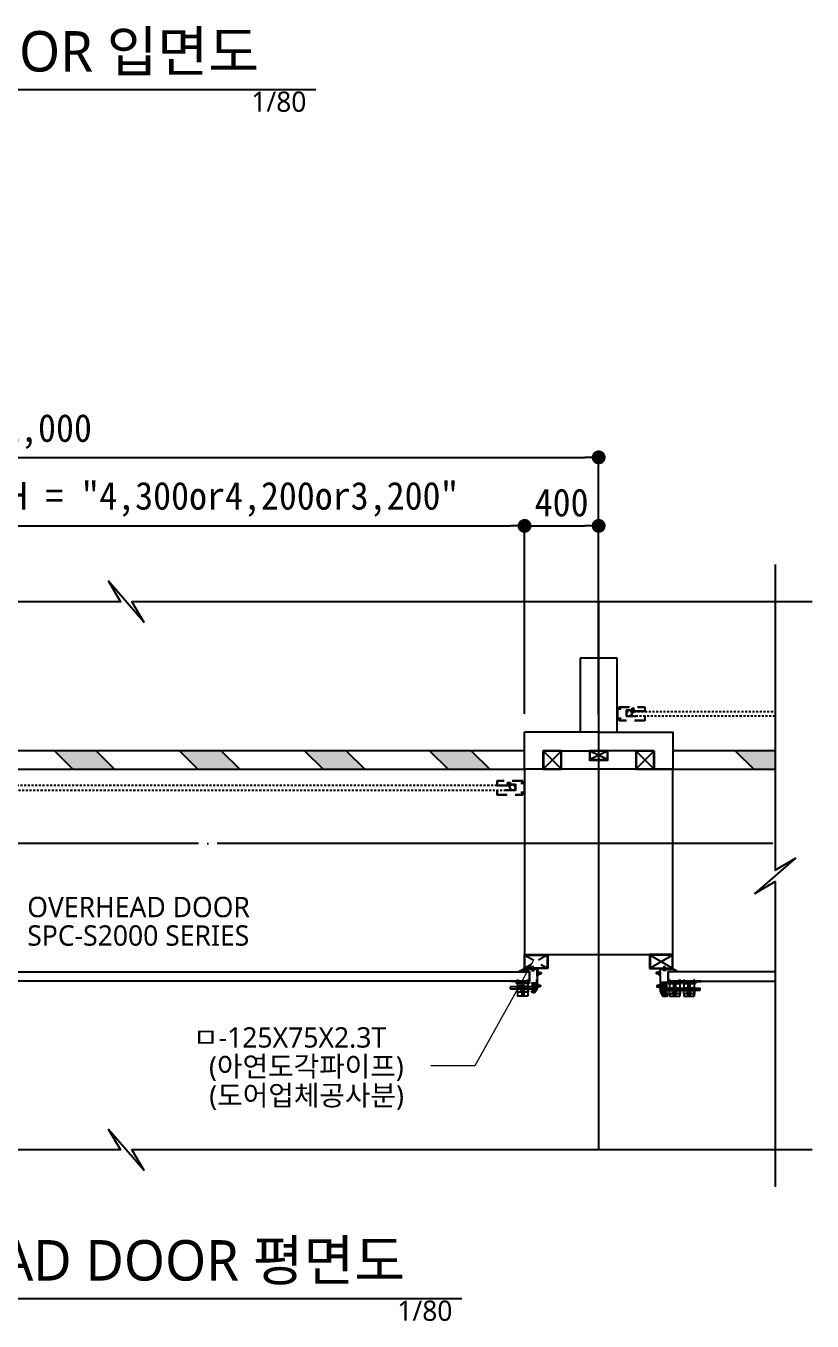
# Model space of a CAD drawing. Header units: millimetres. Extents: x 909 to 159266, y 137 to 21462.
# Drawn here: x 117281 to 121524, y 2791 to 9780 of the extents above; entities that cross this region are included whole.
import ezdxf
from ezdxf.enums import TextEntityAlignment as Align

# ---------------------------------------------------------------- set-up
doc = ezdxf.new("R2010")
doc.units = ezdxf.units.MM
doc.header["$LTSCALE"] = 50
doc.header["$MEASUREMENT"] = 0
for name, pattern in [('CEN', [62, 60, -1, 0, -1]), ('HID', [2, 1.1, -0.9]), ('HIDDEN', [2, 1, -1]), ('지상3층 평면도$0$HID', [2, 1.1, -0.9])]:
    doc.linetypes.add(name, pattern=pattern)
doc.layers.get('Defpoints').update_dxf_attribs({"color": 181})
for name, color, linetype in [('1212', 7, 'Continuous'), ('252', 252, 'Continuous'), ('3', 3, 'Continuous'), ('DIM', 7, 'Continuous'), ('OHD Frame', 2, 'Continuous'), ('OHD Panel', 5, 'Continuous'), ('건축120130$0$MARK', 3, 'Continuous'), ('지상3층 평면도$0$A-FLOR-FLIN-TYP2', 8, 'Continuous'), ('지상3층 평면도$0$A-FLOR-GW', 6, 'Continuous'), ('지상3층 평면도$0$A-FLOR-STUD', 9, 'Continuous'), ('지상3층 평면도$0$A-ST-AXIS-CEN', 252, 'CEN'), ('지상3층 평면도$0$A-ST-COL', 2, 'Continuous'), ('지상3층 평면도$0$AF_01_Xref_PLAN_REV_01$0$_시설물', 9, 'Continuous'), ('지상3층 평면도$0$OVERHEAD DOOR - 1', 4, 'HID'), ('지상3층 평면도$0$XREF-PLAN$0$A-STEEL', 7, 'Continuous'), ('지상3층 평면도$0$방화셔터', 11, 'HID')]:
    doc.layers.add(name, color=color, linetype=linetype)
doc.layers.add('건축120130$0$TEX', color=3, linetype='Continuous', lineweight=15)
doc.styles.add('2020음성 1차', font='나눔고딕Bold.ttf')
doc.styles.get("Standard").update_dxf_attribs({"font": 'NanumGothicBold.ttf'})
doc.styles.add('돋움체', font='')
doc.styles.add('울릉도M', font='NanumGothic.ttf')
doc.styles.get('돋움체').set_extended_font_data('DotumChe')
doc.dimstyles.new('ISO-25', dxfattribs={"dimtxt": 2.5, "dimasz": 2.5, "dimexe": 1.25, "dimexo": 0.625, "dimtad": 1, "dimtxsty": 'Standard', "dimcen": 2.5, "dimadec": 0, "dimazin": 0, "dimtfac": 1, "dimtmove": 0, "dimatfit": 3, "dimfxl": 1, "dimarcsym": 0})
doc.dimstyles.new('류재성$0', dxfattribs={"dimscale": 50, "dimtxt": 3, "dimasz": 1.5, "dimexe": 0, "dimexo": 2, "dimgap": 1, "dimtad": 1, "dimdec": 0, "dimdsep": 46, "dimlunit": 6, "dimtxsty": '2020음성 1차', "dimblk1": 'DOT', "dimblk2": 'DOT', "dimsah": 1, "dimcen": 0.09, "dimclrt": 4, "dimadec": 0, "dimazin": 0, "dimtfac": 1, "dimtdec": 4, "dimtofl": 0, "dimtmove": 0, "dimatfit": 3, "dimldrblk": 'DOT', "dimfxl": 1, "dimtolj": 1, "dimtzin": 0, "dimarcsym": 0})

# ---------------------------------------------------------------- blocks, each defined once
blk = doc.blocks.new('지상3층 평면도$0$A$C53E97F43')
at = {"layer": '지상3층 평면도$0$방화셔터'}
for p, q in [((0, 63.5), (0, 65)), ((0, 63.5), (0, 65)), ((0, 11.5), (0, 10)), ((0, 11.5), (0, 10)), ((20, 61.9), (20, 63.5)), ((20, 13.1), (20, 11.5)), ((79.5, 20), (82, 20)), ((79.5, 20), (80.5, 18)), ((80.5, 18), (79.5, 18)), ((79.5, 18), (80.5, 16)), ((80.5, 16), (79.5, 16)), ((79.5, 16), (80.5, 14)), ((80.5, 14), (79.5, 14)), ((79.5, 14), (80.5, 12)), ((80.5, 12), (79.5, 12)), ((79.5, 12), (80.5, 10)), ((89.5, 10), (80.5, 10)), ((82.5, 12), (82.5, 17.5)), ((82.5, 17.5), (87.5, 17.5)), ((87.5, 12), (82.5, 12)), ((87.5, 12), (87.5, 17.5)), ((88, 20), (90.5, 20)), ((90.5, 20), (89.5, 18)), ((89.5, 18), (90.5, 18)), ((90.5, 18), (89.5, 16)), ((89.5, 16), (90.5, 16)), ((90.5, 16), (89.5, 14)), ((89.5, 14), (90.5, 14)), ((90.5, 14), (89.5, 12)), ((89.5, 12), (90.5, 12)), ((90.5, 12), (89.5, 10))]:
    blk.add_line(p, q, dxfattribs=at)
for points in [[(0, 10), (10, 10), (10, 0), (150, 0), (150, 25), (90, 25), (90, 10), (80, 10), (80, 20), (50, 20), (50, 50), (150, 50), (150, 75), (10, 75), (10, 65), (0, 65)], [(0, 11.5), (11.5, 11.5), (11.5, 1.5), (148.5, 1.5), (148.5, 23.5), (91.5, 23.5), (91.5, 8.5), (78.5, 8.5), (78.5, 18.5), (48.5, 18.5), (48.5, 51.5), (148.5, 51.5), (148.5, 73.5), (11.5, 73.5), (11.5, 63.5), (0, 63.5)], [(20, 11.5), (20, 11.5), (0, 11.5), (0, 63.5), (20, 63.5)], [(20, 13.1), (1.6, 13.1), (1.6, 61.9), (20, 61.9)]]:
    blk.add_lwpolyline(points, dxfattribs=at)
for centre, radius, start, end in [((75.4, 41.4), 2, 39.97118, 180), ((73.9, 41.4), 0.5, 180, 0), ((75.4, 41.4), 1, 49.23897, 180), ((47.8, 21.2), 35.2, 358.12428, 36.69029), ((47.2, 15.9), 40, 5.83802, 42.0129), ((82.5, 20), 0.5, 180, 0), ((87.5, 20), 0.5, 180, 0)]:
    blk.add_arc(centre, radius, start, end, dxfattribs=at)
blk = doc.blocks.new('프레임125X75X2.3T')
at = {"color": 1}
for p, q in [((187297.8, -254578.2, 0), (187368.2, -254457.8, 0)), ((187297.8, -254457.8, 0), (187368.2, -254578.2, 0))]:
    blk.add_line(p, q, dxfattribs=at)
at = {"layer": 'OHD Frame', "elevation": 0}
for points in [[(187370.5, -254455.5), (187370.5, -254580.5), (187295.5, -254580.5), (187295.5, -254455.5)], [(187368.2, -254457.8), (187368.2, -254578.2), (187297.8, -254578.2), (187297.8, -254457.8)]]:
    blk.add_lwpolyline(points, close=True, dxfattribs=at)
blk = doc.blocks.new('지상3층 평면도$0$XREF-PLAN$0$각-100X100')
at = {"layer": '지상3층 평면도$0$XREF-PLAN$0$A-STEEL', "color": 1}
for p, q in [((-47.7, -47.7), (47.7, 47.7)), ((-47.7, 47.7), (47.7, -47.7))]:
    blk.add_line(p, q, dxfattribs=at)
at = {"layer": '지상3층 평면도$0$XREF-PLAN$0$A-STEEL'}
blk.add_lwpolyline([(-50, -50), (50, -50), (50, 50), (-50, 50)], close=True, dxfattribs=at)
at = {"layer": '지상3층 평면도$0$XREF-PLAN$0$A-STEEL', "color": 8}
blk.add_lwpolyline([(-47.7, -47.7), (47.7, -47.7), (47.7, 47.7), (-47.7, 47.7)], close=True, dxfattribs=at)
blk = doc.blocks.new('지상3층 평면도$0$A$C500F4283')
at = {"layer": '지상3층 평면도$0$A-FLOR-STUD'}
for p, q in [((2.3, 2.3, -103000), (97.7, 47.7, -103000)), ((2.3, 47.7, -103000), (97.7, 2.3, -103000))]:
    blk.add_line(p, q, dxfattribs=at)
at = {"layer": '지상3층 평면도$0$A-FLOR-STUD', "elevation": -103000}
for points in [[(0, 0), (100, 0), (100, 50), (0, 50)], [(2.3, 2.3), (97.7, 2.3), (97.7, 47.7), (2.3, 47.7)]]:
    blk.add_lwpolyline(points, close=True, dxfattribs=at)
blk = doc.blocks.new('2TRACK')
at = {"color": 2}
for p, q in [((-35.9, 54.2), (-35.9, 21)), ((-35.9, 21), (-23.7, 3.5)), ((-33.6, 54.2), (-33.6, 21.7)), ((-33.6, 21.7), (-22.5, 5.8)), ((-33.1, 57), (-7.9, 57)), ((-33.1, 54.7), (-7.9, 54.7)), ((-23.7, 3.5), (-12.1, 3.5)), ((-22.5, 5.8), (-13.5, 5.8)), ((-13.5, 5.8), (-8.3, 15.5)), ((-12.1, 3.5), (-6.3, 14.4)), ((-8.3, 15.5), (-6.3, 14.4)), ((-7.9, 57), (-7.9, 54.7))]:
    blk.add_line(p, q, dxfattribs=at)
for radius in [2.8, 0.5]:
    blk.add_arc((-33.1, 54.2), radius, 90, 180, dxfattribs=at)
blk = doc.blocks.new('*U5458')
h = blk.add_hatch(color=256)
h.dxf.hatch_style = 1
h.paths.add_polyline_path([(0, 76), (-14.2, 76), (-14.2, 75), (0.8, 75), (0.8, 76.7), (29.2, 91.8, 2.618034), (28.7, 92.7), (0.8, 77.7), (0.8, 79.3), (-14.2, 79.3), (-14.2, 78.3), (0, 78.3)])
at = {"color": 4}
for p, q in [((-17, 202.5), (-17, 224.6)), ((-17, 224.6), (38, 224.6)), ((38, 202.5), (38, 224.6)), ((-24.6, 156.1), (-8.1, 156.1)), ((-24.6, 144.6), (-24.6, 156.1)), ((-24.6, 146.8), (44.7, 146.8)), ((-20.2, 172.5), (-20.2, 187)), ((-17, 156.1), (-17, 172.5)), ((-8.1, 156.1), (-8.1, 146.8)), ((-8.1, 154.5), (-6.9, 154.5)), ((-8.1, 148.4), (-6.9, 148.4)), ((-6.9, 156.1), (27.1, 156.1)), ((-6.9, 156.1), (-6.9, 146.8)), ((4.4, 163.3), (15.4, 163.3)), ((27.1, 156.1), (27.1, 146.8)), ((27.1, 154.5), (28.2, 154.5)), ((27.1, 148.4), (28.2, 148.4)), ((28.2, 156.1), (44.7, 156.1)), ((28.2, 156.1), (28.2, 146.8)), ((38, 156.1), (38, 172.5)), ((40.3, 172.5), (40.3, 187)), ((44.7, 144.6), (44.7, 156.1))]:
    blk.add_line(p, q, dxfattribs=at)
at = {"color": 2}
for p, q in [((-26.6, 91.4), (-26.6, 144.6)), ((-25, 93), (-25, 143)), ((74.7, 143), (-25, 143)), ((19.9, 93), (-25, 93)), ((19.9, 91.4), (19.9, 93))]:
    blk.add_line(p, q, dxfattribs=at)
at = {"color": 1, "linetype": 'HIDDEN', "ltscale": 3}
for p, q in [((40.3, 185.3), (-20.2, 185.3)), ((40.3, 174.3), (-20.2, 174.3))]:
    blk.add_line(p, q, dxfattribs=at)
at = {"color": 8, "linetype": 'HIDDEN', "ltscale": 3}
for p, q in [((-17, 202.5), (-17, 172.5)), ((38, 202.5), (38, 172.5))]:
    blk.add_line(p, q, dxfattribs=at)
at = {"color": 2}
blk.add_lwpolyline([(-72.3, 111, -0.188811), (-71.6, 112.9), (-68.7, 116, 0.188811), (-68.6, 116.3), (-68.6, 189.2), (-66.3, 189.2), (-66.3, 115.4, -0.188811), (-66.4, 115.1), (-69.9, 111.3, 0.188811), (-70, 111), (-70, 89.2), (-72.3, 89.2), (-72.3, 111.2)], format="xyb", dxfattribs=at)
at = {"color": 3}
blk.add_lwpolyline([(-42.9, 197.6), (-42.9, 162.1, -0.414214), (-48.4, 156.6), (-48.4, 156.6, -0.414214), (-53.9, 162.1), (-53.9, 197.6, -0.414214), (-48.4, 203.1), (-48.4, 203.1, -0.414214)], format="xyb", close=True, dxfattribs=at)
for points in [[(-20.2, 185.3), (-42.9, 185.3)], [(-42.9, 174.3), (-20.2, 174.3)], [(40.3, 174.3), (77.1, 174.3), (77.1, 185.3), (40.3, 185.3)]]:
    blk.add_lwpolyline(points, dxfattribs=at)
at = {"color": 2}
blk.add_lwpolyline([(-70, 78.8), (-70, 111), (-67.7, 111), (-67.7, 78.8, 0.414214), (-67.2, 78.3), (0, 78.3), (0, 76), (-67.2, 76, -0.414214)], format="xyb", close=True, dxfattribs=at)
blk.add_lwpolyline([(0.8, 76.7), (29.2, 91.8, 2.618034), (28.7, 92.7), (0.8, 77.7), (0.8, 79.3), (-14.2, 79.3), (-14.2, 78.3), (0, 78.3), (0, 76), (-14.2, 76), (-14.2, 75), (0.8, 75)], format="xyb", close=True)
at = {"layer": '1212', "color": 4}
for p, q in [((4.4, 203.8), (4.4, 221.1)), ((4.4, 221.1, 0), (15.4, 221.1, 0)), ((15.4, 204.2), (15.4, 221.1)), ((-24.6, 146.8), (44.7, 146.8)), ((-20.2, 187), (-20.2, 202.5)), ((-20.2, 202.5), (3.4, 202.5)), ((-20.2, 187), (40.3, 187)), ((-20.2, 172.5), (40.3, 172.5)), ((4.4, 163.3), (4.4, 172.5)), ((15.4, 163.3), (15.4, 172.5)), ((16.8, 202.5), (40.3, 202.5)), ((40.3, 187), (40.3, 202.5))]:
    blk.add_line(p, q, dxfattribs=at)
at = {"layer": '1212', "color": 3}
for p, q in [((-75.6, 172.5), (-85.3, 172.5)), ((-85.3, 164.5), (-85.3, 172.5)), ((-85, 164.5), (-85.3, 166.4)), ((-75.6, 164.5), (-85.3, 164.5)), ((-83.3, 164.5), (-84.6, 172.5)), ((-81.5, 164.5), (-82.9, 172.5)), ((-79.8, 164.5), (-81.2, 172.5)), ((-78.1, 164.5), (-79.4, 172.5)), ((-76.3, 164.5), (-77.7, 172.5)), ((-75.6, 170.3), (-76, 172.5)), ((-70.6, 175.7), (-75.6, 175.7)), ((-75.6, 175.7), (-75.6, 161.2)), ((-75.6, 172.1), (-70.6, 172.1)), ((-75.6, 164.8), (-70.6, 164.8)), ((-75.6, 161.2), (-70.6, 161.2)), ((-70.6, 161), (-70.6, 176)), ((-68.6, 161), (-68.6, 176)), ((-68.6, 161.2), (-68.6, 175.7)), ((-22.3, 146.8), (-22.3, 148.5)), ((-9.8, 148.5), (-22.3, 148.5)), ((-11.1, 152.3), (-21, 152.3)), ((-21, 148.5), (-21, 152.3)), ((-18.5, 143), (-18.5, 138.5)), ((-18.5, 141.2), (-14.8, 137.2)), ((-18.4, 148.5), (-18.4, 152.3)), ((-18.1, 143), (-13.8, 138.3)), ((-16, 143), (-13.6, 140.4)), ((-13.7, 148.5), (-13.7, 152.3)), ((-13.6, 143), (-13.6, 138.5)), ((-11.1, 148.5), (-11.1, 152.3)), ((-9.8, 146.8), (-9.8, 148.5)), ((5.6, 205.3), (0.3, 198.5)), ((0.3, 198.5), (0.3, 196.3)), ((5.6, 188.4), (0.3, 196.3)), ((14.5, 205.3), (5.6, 205.3)), ((5.6, 188.4), (5.6, 191.3)), ((14.5, 188.4), (5.6, 188.4)), ((5.8, 200.4), (5.8, 198.3)), ((14.4, 200.4), (14.4, 198.3)), ((14.5, 205.3), (19.9, 198.5)), ((14.5, 188.4), (19.9, 196.3)), ((14.5, 188.4), (14.5, 191.3)), ((19.9, 198.5), (19.9, 196.3)), ((42.9, 148.5), (30.4, 148.5)), ((30.4, 146.8), (30.4, 148.5)), ((41.6, 152.3), (31.7, 152.3)), ((31.7, 148.5), (31.7, 152.3)), ((34.2, 143), (34.2, 138.5)), ((34.2, 141.2), (37.9, 137.2)), ((34.3, 148.5), (34.3, 152.3)), ((34.6, 143), (38.9, 138.3)), ((36.7, 143), (39.1, 140.4)), ((39, 148.5), (39, 152.3)), ((39.1, 143), (39.1, 138.5)), ((41.6, 148.5), (41.6, 152.3)), ((42.9, 146.8), (42.9, 148.5)), ((-79.3, 104.2), (-89, 104.2)), ((-89, 96.2), (-89, 104.2)), ((-88.7, 96.2), (-89, 98.1)), ((-79.3, 96.2), (-89, 96.2)), ((-87, 96.2), (-88.3, 104.2)), ((-85.2, 96.2), (-86.6, 104.2)), ((-83.5, 96.2), (-84.9, 104.2)), ((-81.8, 96.2), (-83.1, 104.2)), ((-80, 96.2), (-81.4, 104.2)), ((-79.3, 102.1), (-79.7, 104.2)), ((-74.3, 107.4), (-79.3, 107.4)), ((-79.3, 107.4), (-79.3, 92.9)), ((-79.3, 103.8), (-74.3, 103.8)), ((-79.3, 96.6), (-74.3, 96.6)), ((-79.3, 92.9), (-74.3, 92.9)), ((-74.3, 92.7), (-74.3, 107.7)), ((-72.3, 92.7), (-72.3, 107.7)), ((-72.3, 92.9), (-72.3, 107.4)), ((-53.2, 78.3), (-53.2, 80.7)), ((-35.2, 80.7), (-53.2, 80.7)), ((-51.3, 80.7), (-51.3, 86.2)), ((-37.1, 86.2), (-51.3, 86.2)), ((-47.8, 76), (-47.8, 75)), ((-47.8, 72.7), (-47.8, 66.1)), ((-47.7, 70.1), (-42.4, 64.3)), ((-47.6, 80.7), (-47.6, 86.2)), ((-47.2, 76), (-46.3, 75)), ((-47.2, 72.7), (-40.9, 65.9)), ((-44.2, 75.9), (-43.3, 75)), ((-44.2, 72.7), (-40.7, 68.9)), ((-41.2, 72.7), (-40.7, 72.1)), ((-40.8, 80.7), (-40.8, 86.2)), ((-40.7, 76), (-40.7, 75)), ((-40.7, 72.7), (-40.7, 66.1)), ((-37.1, 80.7), (-37.1, 86.2)), ((-35.2, 78.3), (-35.2, 80.7)), ((-18.5, 138.5), (-16.1, 135.9)), ((-13.6, 138.5), (-16.1, 135.9)), ((34.2, 138.5), (36.6, 135.9)), ((39.1, 138.5), (36.6, 135.9)), ((-47.8, 66.1), (-44.2, 62.5)), ((-40.7, 66.1), (-44.2, 62.5))]:
    blk.add_line(p, q, dxfattribs=at)
at = {"layer": '1212', "color": 2}
for p, q in [((-26.6, 144.6), (74.7, 144.6)), ((74.7, 144.6), (74.7, 143)), ((-26.6, 91.4), (19.9, 91.4))]:
    blk.add_line(p, q, dxfattribs=at)
at = {"layer": '1212', "linetype": 'HIDDEN', "ltscale": 10}
for p, q in [((-8.1, 154.5), (-24.6, 154.5)), ((-22.3, 148.4), (-24.6, 148.4)), ((-8.1, 148.4), (-9.8, 148.4)), ((-6.9, 154.5), (27.1, 154.5)), ((-6.9, 148.4), (27.1, 148.4)), ((28.2, 154.5), (44.7, 154.5)), ((28.2, 148.4), (30.4, 148.4)), ((42.9, 148.4), (44.7, 148.4))]:
    blk.add_line(p, q, dxfattribs=at)
at = {"layer": '1212'}
for p, q in [((-22.3, 146.8), (-9.8, 146.8)), ((30.4, 146.8), (42.9, 146.8))]:
    blk.add_line(p, q, dxfattribs=at)
at = {"layer": '1212', "color": 3}
for points in [[(-64, 162.2), (-64, 174.8)], [(-67.7, 93.9), (-67.7, 106.5)]]:
    blk.add_lwpolyline(points, dxfattribs=at)
for centre, radius, start, end in [((-69.6, 176), 1, 90, 180), ((-69.6, 161), 1, 180, 270), ((-69.6, 176), 1, 0, 90), ((-69.6, 161), 1, 270, 0), ((-83.3, 168.5), 20.3, 341.96136, 18.03864), ((-30.9, 168.8), 42.9, 31.6998, 43.42482), ((10.1, 165.5), 26.2, 80.20746, 99.79254), ((51.1, 168.8), 42.9, 136.57518, 148.3002), ((-73.3, 107.7), 1, 90, 180), ((-73.3, 92.7), 1, 180, 270), ((-73.3, 107.7), 1, 0, 90), ((-73.3, 92.7), 1, 270, 0), ((-87, 100.2), 20.3, 341.96136, 18.03864)]:
    blk.add_arc(centre, radius, start, end, dxfattribs=at)
at = {"layer": '1212', "color": 3, "extrusion": (0, 0, -1)}
blk.add_ellipse((10.1, 198.3), major_axis=(7.39, 0), ratio=0.851726, dxfattribs=at)
at = {"layer": '1212', "color": 3}
for points, knots in [([(14.4, 200.4), (14.4, 200.1), (14.3, 199.8), (14, 199.1), (13.8, 198.8), (13.2, 198.2), (12.7, 197.9), (11.8, 197.5), (11.2, 197.3), (10.1, 197.2), (9.5, 197.2), (8.4, 197.4), (7.9, 197.6), (7, 198.1), (6.7, 198.4), (6.1, 199.1), (6, 199.4), (5.8, 200.1), (5.7, 200.4), (5.8, 201), (5.9, 201.4), (6.3, 202), (6.6, 202.3), (7.3, 202.9), (7.8, 203.2), (8.8, 203.5), (9.3, 203.6), (10.5, 203.7), (11.1, 203.6), (12.1, 203.3), (12.6, 203.1), (13.4, 202.5), (13.7, 202.2), (14.1, 201.5), (14.3, 201.2), (14.4, 200.7), (14.4, 200.6), (14.4, 200.4)], [0, 0, 0, 0, 0.360137, 0.360137, 0.720273, 0.720273, 1.08041, 1.08041, 1.440547, 1.440547, 1.800683, 1.800683, 2.16082, 2.16082, 2.520957, 2.520957, 2.881093, 2.881093, 3.24123, 3.24123, 3.601367, 3.601367, 3.961504, 3.961504, 4.32164, 4.32164, 4.681777, 4.681777, 5.041914, 5.041914, 5.40205, 5.40205, 5.762187, 5.762187, 6.122324, 6.122324, 6.283185, 6.283185, 6.283185, 6.283185]), ([(14.4, 198.3), (14.4, 197.9), (14.3, 197.6), (14, 197), (13.8, 196.6), (13.2, 196), (12.7, 195.7), (11.8, 195.3), (11.2, 195.1), (10.1, 195), (9.5, 195), (8.4, 195.3), (7.9, 195.5), (7, 196), (6.7, 196.3), (6.1, 196.9), (6, 197.2), (5.8, 197.8), (5.8, 198), (5.8, 198.3)], [6.283185, 6.283185, 6.283185, 6.283185, 6.643322, 6.643322, 7.003459, 7.003459, 7.363595, 7.363595, 7.723732, 7.723732, 8.083869, 8.083869, 8.444005, 8.444005, 8.804142, 8.804142, 9.164279, 9.164279, 9.424826, 9.424826, 9.424826, 9.424826])]:
    blk.add_open_spline(points, degree=3, knots=knots, dxfattribs=at)
at = {"layer": '3', "color": 8}
for points in [[(-52.7, 161.8), (-52.7, 197.8)], [(-51.7, 160.3), (-51.7, 199.3)], [(-49.7, 159.7), (-49.7, 199.9)], [(-46.5, 159.7), (-46.5, 199.9)], [(-44.5, 160.3), (-44.5, 199.3)], [(-43.4, 161.8), (-43.4, 197.8)]]:
    blk.add_lwpolyline(points, dxfattribs=at)
at = {"layer": 'Defpoints', "color": 0, "linetype": 'ByBlock'}
blk.add_point((-24.6, 156.1), dxfattribs=at)
at = {"layer": 'OHD Panel'}
blk.add_lwpolyline([(4325, 93), (-25, 93), (-25, 143), (4325, 143)], close=True, dxfattribs=at)
at = {"color": 3, "xscale": -1, "rotation": 180}
blk.add_blockref('2TRACK', (-30.4, 210.2), dxfattribs=at)
at = {"rotation": 89.99999999999999}
blk.add_blockref('프레임125X75X2.3T', (-254580.5, -187295.5, 0), dxfattribs=at)
blk = doc.blocks.new('_Dot')
at = {"layer": 'DIM', "color": 0, "lineweight": -2}
blk.add_line((-0.5, 0), (-1, 0), dxfattribs=at)
at = {"layer": 'DIM', "color": 0, "const_width": 0.5}
blk.add_lwpolyline([(-0.25, 0, 1), (0.25, 0, 1)], format="xyb", close=True, dxfattribs=at)
blk = doc.blocks.new('*D5564')
at = {"layer": '252', "color": 0, "lineweight": -2}
for p, q in [((115672.4, 5868.5), (115672.4, 7082.1)), ((115747.4, 7082.1), (119897.4, 7082.1)), ((119972.4, 6068.5), (119972.4, 7082.1))]:
    blk.add_line(p, q, dxfattribs=at)
at = {"layer": 'Defpoints', "color": 0}
for p in [(119972.4, 7082.1), (119972.4, 5968.5), (115672.4, 5768.5)]:
    blk.add_point(p, dxfattribs=at)
at = {"layer": '252', "color": 0, "linetype": 'ByBlock', "lineweight": -2, "xscale": 75, "yscale": 75, "zscale": 75, "rotation": 180}
blk.add_blockref('_Dot', (115672.4, 7082.1), dxfattribs=at)
at = {"layer": '252', "color": 0, "linetype": 'ByBlock', "lineweight": -2, "xscale": 75, "yscale": 75, "zscale": 75}
blk.add_blockref('_Dot', (119972.4, 7082.1), dxfattribs=at)
at = {"layer": '252', "color": 4, "insert": (117822.4, 7225.5), "char_height": 150, "attachment_point": 5, "style": '돋움체'}
blk.add_mtext('\\A1;OPENING WIDTH = "4,300or4,200or3,200"', dxfattribs=at)
blk = doc.blocks.new('*D5565')
at = {"layer": '252', "color": 0, "lineweight": -2}
for p, q in [((119972.4, 6068.5), (119972.4, 7082.1)), ((120047.4, 7082.1), (120297.4, 7082.1)), ((120372.4, 6068.5), (120372.4, 7082.1))]:
    blk.add_line(p, q, dxfattribs=at)
at = {"layer": 'Defpoints', "color": 0}
for p in [(120372.4, 7082.1), (119972.4, 5968.5), (120372.4, 5968.5)]:
    blk.add_point(p, dxfattribs=at)
at = {"layer": '252', "color": 0, "linetype": 'ByBlock', "lineweight": -2, "xscale": 75, "yscale": 75, "zscale": 75, "rotation": 180}
blk.add_blockref('_Dot', (119972.4, 7082.1), dxfattribs=at)
at = {"layer": '252', "color": 0, "linetype": 'ByBlock', "lineweight": -2, "xscale": 75, "yscale": 75, "zscale": 75}
blk.add_blockref('_Dot', (120372.4, 7082.1), dxfattribs=at)
at = {"layer": '252', "color": 4, "insert": (120172.4, 7207.2), "char_height": 150, "attachment_point": 5, "style": '돋움체'}
blk.add_mtext('\\A1;400', dxfattribs=at)
blk = doc.blocks.new('*D5567')
at = {"layer": '252', "color": 0, "lineweight": -2}
for p, q in [((114395.6, 7451.9), (120297.4, 7451.9)), ((120372.4, 6068.5), (120372.4, 7451.9))]:
    blk.add_line(p, q, dxfattribs=at)
at = {"layer": '252', "color": 0}
blk.add_solid([(114395.6, 7464.4), (114395.6, 7439.4), (114320.6, 7451.9)], dxfattribs=at)
at = {"layer": 'Defpoints', "color": 0}
for p in [(120372.4, 7451.9), (114320.6, 6673.1), (120372.4, 5968.5)]:
    blk.add_point(p, dxfattribs=at)
at = {"layer": '252', "color": 0, "linetype": 'ByBlock', "lineweight": -2, "xscale": 75, "yscale": 75, "zscale": 75}
blk.add_blockref('_Dot', (120372.4, 7451.9), dxfattribs=at)
at = {"layer": '252', "color": 4, "insert": (117346.5, 7591.2), "char_height": 150, "attachment_point": 5, "style": '돋움체'}
blk.add_mtext('\\A1;11,000', dxfattribs=at)

msp = doc.modelspace()

# ---------------------------------------------------------------- hatches: boundary and pattern name
h = msp.add_hatch(color=256)
h.dxf.hatch_style = 1
h.paths.add_polyline_path([(120772.4, 4692.5), (120758.2, 4692.5), (120758.2, 4693.5), (120773.2, 4693.5), (120773.2, 4691.8), (120801.6, 4676.7, -2.618034), (120801.1, 4675.8), (120773.2, 4690.9), (120773.2, 4689.2), (120758.2, 4689.2), (120758.2, 4690.2), (120772.4, 4690.2)])
at = {"layer": '지상3층 평면도$0$AF_01_Xref_PLAN_REV_01$0$_시설물'}
for points in [[(117659.9, 5868.5), (117759.9, 5768.5), (117534.9, 5768.5), (117434.9, 5868.5)], [(118334.9, 5868.5), (118434.9, 5768.5), (118209.9, 5768.5), (118109.9, 5868.5)], [(119009.9, 5868.5), (119109.9, 5768.5), (118884.9, 5768.5), (118784.9, 5868.5)], [(119684.9, 5868.5), (119784.9, 5768.5), (119559.9, 5768.5), (119459.9, 5868.5)], [(121324.3, 5768.5), (121324.3, 5868.5), (121109.9, 5868.5), (121209.9, 5768.5)]]:
    msp.add_hatch(color=253, dxfattribs=at).paths.add_polyline_path(points)

# ---------------------------------------------------------------- linework, layer by layer
at = {"color": 2}
for p, q in [((120745.8, 4677.1), (120745.8, 4623.9)), ((120747.4, 4675.5), (120747.4, 4625.5)), ((120792.3, 4675.5), (120747.4, 4675.5)), ((120926.2, 4625.5), (120747.4, 4625.5)), ((120792.3, 4677.1), (120792.3, 4675.5))]:
    msp.add_line(p, q, dxfattribs=at)
at = {"color": 4}
for p, q in [((120747.9, 4623.9), (120747.9, 4612.4)), ((120747.9, 4621.7), (120817.2, 4621.7)), ((120764.4, 4612.4), (120764.4, 4621.7)), ((120764.4, 4620.1), (120765.5, 4620.1)), ((120764.4, 4614), (120765.5, 4614)), ((120765.5, 4612.4), (120765.5, 4621.7)), ((120799.5, 4612.4), (120799.5, 4621.7)), ((120799.5, 4620.1), (120800.7, 4620.1)), ((120799.5, 4614), (120800.7, 4614)), ((120800.7, 4612.4), (120800.7, 4621.7)), ((120817.2, 4623.9), (120817.2, 4612.4)), ((120825.3, 4623.9), (120825.3, 4612.4)), ((120825.3, 4621.7), (120894.6, 4621.7)), ((120841.8, 4612.4), (120841.8, 4621.7)), ((120841.8, 4620.1), (120842.9, 4620.1)), ((120841.8, 4614), (120842.9, 4614)), ((120842.9, 4612.4), (120842.9, 4621.7)), ((120876.9, 4612.4), (120876.9, 4621.7)), ((120876.9, 4620.1), (120878.1, 4620.1)), ((120876.9, 4614), (120878.1, 4614)), ((120878.1, 4612.4), (120878.1, 4621.7)), ((120894.6, 4623.9), (120894.6, 4612.4)), ((120747.9, 4612.4), (120764.4, 4612.4)), ((120752.3, 4589), (120752.3, 4574.5)), ((120755.4, 4612.4), (120755.4, 4589)), ((120755.4, 4559), (120755.4, 4543.9)), ((120755.4, 4543.9), (120810.4, 4543.9)), ((120765.5, 4612.4), (120799.5, 4612.4)), ((120776.8, 4605.2), (120787.8, 4605.2)), ((120800.7, 4612.4), (120817.2, 4612.4)), ((120810.4, 4612.4), (120810.4, 4589)), ((120810.4, 4559), (120810.4, 4543.9)), ((120812.8, 4589), (120812.8, 4574.5)), ((120825.3, 4612.4), (120841.8, 4612.4)), ((120829.7, 4589), (120829.7, 4574.5)), ((120832.8, 4612.4), (120832.8, 4589)), ((120832.8, 4559), (120832.8, 4543.9)), ((120832.8, 4543.9), (120887.8, 4543.9)), ((120842.9, 4612.4), (120876.9, 4612.4)), ((120854.2, 4605.2), (120865.2, 4605.2)), ((120878.1, 4612.4), (120894.6, 4612.4)), ((120887.8, 4612.4), (120887.8, 4589)), ((120887.8, 4559), (120887.8, 4543.9)), ((120890.2, 4589), (120890.2, 4574.5))]:
    msp.add_line(p, q, dxfattribs=at)
at = {"color": 3}
for p, q in [((120738.8, 4587.2), (120752.3, 4587.2)), ((120738.8, 4576.2), (120752.3, 4576.2)), ((120812.8, 4587.2), (120829.7, 4587.2)), ((120812.8, 4576.2), (120829.7, 4576.2)), ((120890.2, 4587.2), (120920.8, 4587.2)), ((120890.2, 4576.2), (120920.8, 4576.2)), ((120920.8, 4576.2), (120920.8, 4587.2))]:
    msp.add_line(p, q, dxfattribs=at)
at = {"color": 1, "linetype": 'HIDDEN', "ltscale": 3}
for p, q in [((120752.3, 4587.2), (120812.8, 4587.2)), ((120752.3, 4576.2), (120812.8, 4576.2)), ((120829.7, 4587.2), (120890.2, 4587.2)), ((120829.7, 4576.2), (120890.2, 4576.2))]:
    msp.add_line(p, q, dxfattribs=at)
at = {"color": 8, "linetype": 'HIDDEN', "ltscale": 3}
for p, q in [((120755.4, 4559), (120755.4, 4589)), ((120810.4, 4559), (120810.4, 4589)), ((120832.8, 4559), (120832.8, 4589)), ((120887.8, 4559), (120887.8, 4589))]:
    msp.add_line(p, q, dxfattribs=at)
at = {"color": 2}
for points in [[(121324.3, 6873.1), (121324.3, 5225), (121434.2, 5289.7), (121214.4, 5098.9), (121324.3, 5163.6), (121324.3, 3515.5)], [(121524.3, 6673.1), (117853.2, 6673.1), (117917.8, 6563.1), (117727, 6783), (117791.7, 6673.1), (114120.6, 6673.1)], [(121524.3, 3715.5), (117853.2, 3715.5), (117917.8, 3605.6), (117727, 3825.5), (117791.7, 3715.5), (114120.6, 3715.5)]]:
    msp.add_lwpolyline(points, dxfattribs=at)
msp.add_lwpolyline([(120702.4, 4689.7), (120702.4, 4657.5), (120704.7, 4657.5), (120704.7, 4689.7, -0.414214), (120705.2, 4690.2), (120772.4, 4690.2), (120772.4, 4692.5), (120705.2, 4692.5, 0.414214)], format="xyb", close=True, dxfattribs=at)
msp.add_lwpolyline([(120773.2, 4691.8), (120801.6, 4676.7, -2.618034), (120801.1, 4675.8), (120773.2, 4690.9), (120773.2, 4689.2), (120758.2, 4689.2), (120758.2, 4690.2), (120772.4, 4690.2), (120772.4, 4692.5), (120758.2, 4692.5), (120758.2, 4693.5), (120773.2, 4693.5)], format="xyb", close=True)
msp.add_lwpolyline([(120700.1, 4657.5, 0.188811), (120700.9, 4655.6), (120703.7, 4652.6, -0.188811), (120703.8, 4652.2), (120703.8, 4579.3), (120706.1, 4579.3), (120706.1, 4653.1, 0.188811), (120706, 4653.5), (120702.6, 4657.2, -0.188811), (120702.4, 4657.5), (120702.4, 4679.3), (120700.1, 4679.3), (120700.1, 4657.3)], format="xyb", dxfattribs=at)
msp.add_lwpolyline([(120738.2, 4543.9), (120743.9, 4556.9), (120746, 4556), (120739.7, 4541.6), (120719.7, 4541.6), (120706.1, 4570.1), (120706.1, 4620.1), (120746.1, 4620.1), (120746.1, 4617.8), (120708.4, 4617.8), (120708.4, 4570.6), (120721.2, 4543.9)], close=True, dxfattribs=at)
at = {"color": 3}
msp.add_lwpolyline([(120720.8, 4555), (120720.8, 4608.5, -0.414214), (120729.8, 4617.5), (120729.8, 4617.5, -0.414214), (120738.8, 4608.5), (120738.8, 4555, -0.414214), (120729.8, 4546), (120729.8, 4546, -0.414214)], format="xyb", close=True, dxfattribs=at)
at = {"layer": '1212', "color": 3}
for p, q in [((120719.2, 4690.2), (120719.2, 4687.8)), ((120737.2, 4687.8), (120719.2, 4687.8)), ((120721.1, 4687.8), (120721.1, 4682.3)), ((120724.7, 4702.4), (120728.2, 4706)), ((120724.7, 4698.4), (120730, 4704.2)), ((120724.7, 4695.8), (120724.7, 4702.4)), ((120724.7, 4692.5), (120724.7, 4693.5)), ((120724.9, 4687.8), (120724.9, 4682.3)), ((120725.2, 4692.5), (120726.2, 4693.5)), ((120725.3, 4695.8), (120731.5, 4702.6)), ((120731.8, 4702.4), (120728.2, 4706)), ((120728.3, 4695.8), (120731.8, 4699.6)), ((120728.3, 4692.6), (120729.1, 4693.5)), ((120731.2, 4695.8), (120731.8, 4696.4)), ((120731.6, 4687.8), (120731.6, 4682.3)), ((120731.8, 4695.8), (120731.8, 4702.4)), ((120731.8, 4692.5), (120731.8, 4693.5)), ((120735.4, 4687.8), (120735.4, 4682.3)), ((120737.2, 4690.2), (120737.2, 4687.8)), ((120693.1, 4672.3), (120683.4, 4672.3)), ((120683.4, 4672.3), (120683.4, 4664.3)), ((120683.7, 4672.3), (120683.4, 4670.4)), ((120693.1, 4664.3), (120683.4, 4664.3)), ((120685.5, 4672.3), (120684.1, 4664.3)), ((120687.2, 4672.3), (120685.8, 4664.3)), ((120688.9, 4672.3), (120687.6, 4664.3)), ((120690.7, 4672.3), (120689.3, 4664.3)), ((120692.4, 4672.3), (120691, 4664.3)), ((120693.1, 4666.5), (120692.8, 4664.3)), ((120693.1, 4661.1), (120693.1, 4675.6)), ((120693.1, 4675.6), (120698.1, 4675.6)), ((120693.1, 4672), (120698.1, 4672)), ((120693.1, 4664.7), (120698.1, 4664.7)), ((120698.1, 4661.1), (120693.1, 4661.1)), ((120698.1, 4675.8), (120698.1, 4660.8)), ((120700.1, 4675.8), (120700.1, 4660.8)), ((120700.1, 4675.6), (120700.1, 4661.1)), ((120735.4, 4682.3), (120721.1, 4682.3)), ((120750.1, 4621.7), (120750.1, 4620.1)), ((120762.6, 4620.1), (120750.1, 4620.1)), ((120751.4, 4620.1), (120751.4, 4616.2)), ((120761.3, 4616.2), (120751.4, 4616.2)), ((120753.9, 4630.1), (120756.4, 4632.6)), ((120753.9, 4627.3), (120757.6, 4631.3)), ((120753.9, 4625.5), (120753.9, 4630.1)), ((120754, 4620.1), (120754, 4616.2)), ((120754.3, 4625.5), (120758.7, 4630.2)), ((120758.8, 4630.1), (120756.4, 4632.6)), ((120756.4, 4625.5), (120758.8, 4628.2)), ((120758.7, 4620.1), (120758.7, 4616.2)), ((120758.8, 4625.5), (120758.8, 4630.1)), ((120761.3, 4620.1), (120761.3, 4616.2)), ((120762.6, 4621.7), (120762.6, 4620.1)), ((120802.9, 4621.7), (120802.9, 4620.1)), ((120815.3, 4620.1), (120802.9, 4620.1)), ((120804.1, 4620.1), (120804.1, 4616.2)), ((120814, 4616.2), (120804.1, 4616.2)), ((120806.6, 4630.1), (120809.1, 4632.6)), ((120806.6, 4627.3), (120810.3, 4631.3)), ((120806.6, 4625.5), (120806.6, 4630.1)), ((120806.7, 4620.1), (120806.7, 4616.2)), ((120807, 4625.5), (120811.4, 4630.2)), ((120811.5, 4630.1), (120809.1, 4632.6)), ((120809.1, 4625.5), (120811.5, 4628.2)), ((120811.4, 4620.1), (120811.4, 4616.2)), ((120811.5, 4625.5), (120811.5, 4630.1)), ((120814, 4620.1), (120814, 4616.2)), ((120815.3, 4621.7), (120815.3, 4620.1)), ((120827.5, 4621.7), (120827.5, 4620.1)), ((120840, 4620.1), (120827.5, 4620.1)), ((120828.8, 4620.1), (120828.8, 4616.2)), ((120838.7, 4616.2), (120828.8, 4616.2)), ((120831.3, 4630.1), (120833.8, 4632.6)), ((120831.3, 4627.3), (120835, 4631.3)), ((120831.3, 4625.5), (120831.3, 4630.1)), ((120831.4, 4620.1), (120831.4, 4616.2)), ((120831.7, 4625.5), (120836.1, 4630.2)), ((120836.2, 4630.1), (120833.8, 4632.6)), ((120833.8, 4625.5), (120836.2, 4628.2)), ((120836.1, 4620.1), (120836.1, 4616.2)), ((120836.2, 4625.5), (120836.2, 4630.1)), ((120838.7, 4620.1), (120838.7, 4616.2)), ((120840, 4621.7), (120840, 4620.1)), ((120880.2, 4621.7), (120880.2, 4620.1)), ((120892.7, 4620.1), (120880.2, 4620.1)), ((120881.5, 4620.1), (120881.5, 4616.2)), ((120891.4, 4616.2), (120881.5, 4616.2)), ((120884, 4630.1), (120886.5, 4632.6)), ((120884, 4627.3), (120887.7, 4631.3)), ((120884, 4625.5), (120884, 4630.1)), ((120884.1, 4620.1), (120884.1, 4616.2)), ((120884.4, 4625.5), (120888.8, 4630.2)), ((120888.9, 4630.1), (120886.5, 4632.6)), ((120886.5, 4625.5), (120888.9, 4628.2)), ((120888.8, 4620.1), (120888.8, 4616.2)), ((120888.9, 4625.5), (120888.9, 4630.1)), ((120891.4, 4620.1), (120891.4, 4616.2)), ((120892.7, 4621.7), (120892.7, 4620.1)), ((120696.8, 4601.3), (120687.1, 4601.3)), ((120687.1, 4601.3), (120687.1, 4593.3)), ((120687.4, 4601.3), (120687.1, 4599.4)), ((120696.8, 4593.3), (120687.1, 4593.3)), ((120689.2, 4601.3), (120687.8, 4593.3)), ((120690.9, 4601.3), (120689.5, 4593.3)), ((120692.6, 4601.3), (120691.3, 4593.3)), ((120694.4, 4601.3), (120693, 4593.3)), ((120696.1, 4601.3), (120694.7, 4593.3)), ((120696.8, 4595.5), (120696.5, 4593.3)), ((120696.8, 4590.1), (120696.8, 4604.6)), ((120696.8, 4604.6), (120701.8, 4604.6)), ((120696.8, 4601), (120701.8, 4601)), ((120696.8, 4593.7), (120701.8, 4593.7)), ((120701.8, 4590.1), (120696.8, 4590.1)), ((120701.8, 4604.8), (120701.8, 4589.8)), ((120703.8, 4604.8), (120703.8, 4589.8)), ((120703.8, 4604.6), (120703.8, 4590.1)), ((120778, 4573.2), (120772.7, 4565.2)), ((120772.7, 4563), (120772.7, 4565.2)), ((120778, 4556.2), (120772.7, 4563)), ((120778, 4573.2), (120778, 4570.2)), ((120787, 4573.2), (120778, 4573.2)), ((120787, 4556.2), (120778, 4556.2)), ((120778.2, 4561.1), (120778.2, 4563.3)), ((120786.8, 4561.1), (120786.8, 4563.3)), ((120787, 4573.2), (120792.3, 4565.2)), ((120787, 4573.2), (120787, 4570.2)), ((120787, 4556.2), (120792.3, 4563)), ((120792.3, 4563), (120792.3, 4565.2)), ((120855.4, 4573.2), (120850.1, 4565.2)), ((120850.1, 4563), (120850.1, 4565.2)), ((120855.4, 4556.2), (120850.1, 4563)), ((120864.4, 4573.2), (120855.4, 4573.2)), ((120855.4, 4573.2), (120855.4, 4570.2)), ((120864.4, 4556.2), (120855.4, 4556.2)), ((120855.6, 4561.1), (120855.6, 4563.3)), ((120864.2, 4561.1), (120864.2, 4563.3)), ((120864.4, 4573.2), (120869.7, 4565.2)), ((120864.4, 4573.2), (120864.4, 4570.2)), ((120864.4, 4556.2), (120869.7, 4563)), ((120869.7, 4563), (120869.7, 4565.2))]:
    msp.add_line(p, q, dxfattribs=at)
at = {"layer": '1212', "color": 2}
for p, q in [((120745.8, 4677.1), (120792.3, 4677.1)), ((120745.8, 4623.9), (120926.2, 4623.9)), ((120926.2, 4623.9), (120926.2, 4625.5))]:
    msp.add_line(p, q, dxfattribs=at)
at = {"layer": '1212', "color": 4}
for p, q in [((120747.9, 4621.7), (120817.2, 4621.7)), ((120825.3, 4621.7), (120894.6, 4621.7)), ((120752.3, 4589), (120812.8, 4589)), ((120752.3, 4574.5), (120812.8, 4574.5)), ((120752.3, 4574.5), (120752.3, 4559)), ((120752.3, 4559), (120775.8, 4559)), ((120776.8, 4605.2), (120776.8, 4589)), ((120776.8, 4557.7), (120776.8, 4547.4)), ((120776.8, 4547.4), (120787.8, 4547.4)), ((120787.8, 4605.2), (120787.8, 4589)), ((120787.8, 4557.3), (120787.8, 4547.4)), ((120789.2, 4559), (120812.8, 4559)), ((120812.8, 4574.5), (120812.8, 4559)), ((120829.7, 4589), (120890.2, 4589)), ((120829.7, 4574.5), (120890.2, 4574.5)), ((120829.7, 4574.5), (120829.7, 4559)), ((120829.7, 4559), (120853.2, 4559)), ((120854.2, 4605.2), (120854.2, 4589)), ((120854.2, 4557.7), (120854.2, 4547.4)), ((120854.2, 4547.4), (120865.2, 4547.4)), ((120865.2, 4605.2), (120865.2, 4589)), ((120865.2, 4557.3), (120865.2, 4547.4)), ((120866.6, 4559), (120890.2, 4559)), ((120890.2, 4574.5), (120890.2, 4559))]:
    msp.add_line(p, q, dxfattribs=at)
at = {"layer": '1212', "linetype": 'HIDDEN', "ltscale": 10}
for p, q in [((120750.1, 4620.1), (120747.9, 4620.1)), ((120764.4, 4614), (120747.9, 4614)), ((120764.4, 4620.1), (120762.6, 4620.1)), ((120765.5, 4620.1), (120799.5, 4620.1)), ((120765.5, 4614), (120799.5, 4614)), ((120800.7, 4620.1), (120802.9, 4620.1)), ((120800.7, 4614), (120817.2, 4614)), ((120815.3, 4620.1), (120817.2, 4620.1)), ((120827.5, 4620.1), (120825.3, 4620.1)), ((120841.8, 4614), (120825.3, 4614)), ((120841.8, 4620.1), (120840, 4620.1)), ((120842.9, 4620.1), (120876.9, 4620.1)), ((120842.9, 4614), (120876.9, 4614)), ((120878.1, 4620.1), (120880.2, 4620.1)), ((120878.1, 4614), (120894.6, 4614)), ((120892.7, 4620.1), (120894.6, 4620.1))]:
    msp.add_line(p, q, dxfattribs=at)
at = {"layer": '1212'}
for p, q in [((120750.1, 4621.7), (120762.6, 4621.7)), ((120802.9, 4621.7), (120815.3, 4621.7)), ((120827.5, 4621.7), (120840, 4621.7)), ((120880.2, 4621.7), (120892.7, 4621.7))]:
    msp.add_line(p, q, dxfattribs=at)
at = {"layer": '1212', "color": 3}
for points in [[(120704.7, 4674.6), (120704.7, 4662)], [(120708.4, 4603.6), (120708.4, 4591)]]:
    msp.add_lwpolyline(points, dxfattribs=at)
for centre, radius, start, end in [((120699.1, 4675.8), 1, 90, 180), ((120699.1, 4660.8), 1, 180, 270), ((120699.1, 4675.8), 1, 0, 90), ((120699.1, 4660.8), 1, 270, 0), ((120685.4, 4668.3), 20.3, 341.96136, 18.03864), ((120702.8, 4604.8), 1, 90, 180), ((120702.8, 4589.8), 1, 180, 270), ((120702.8, 4604.8), 1, 0, 90), ((120702.8, 4589.8), 1, 270, 0), ((120689.1, 4597.3), 20.3, 341.96136, 18.03864), ((120741.5, 4592.7), 42.9, 316.57518, 328.3002), ((120782.5, 4596), 26.2, 260.20746, 279.79254), ((120823.5, 4592.7), 42.9, 211.6998, 223.42482), ((120818.9, 4592.7), 42.9, 316.57518, 328.3002), ((120859.9, 4596), 26.2, 260.20746, 279.79254), ((120900.9, 4592.7), 42.9, 211.6998, 223.42482)]:
    msp.add_arc(centre, radius, start, end, dxfattribs=at)
for centre in [(120782.5, 4563.3), (120859.9, 4563.3)]:
    msp.add_ellipse(centre, major_axis=(7.39, 0), ratio=0.851726, dxfattribs=at)
for points, knots in [([(120786.8, 4563.3), (120786.8, 4563.6, 0), (120786.7, 4563.9, 0), (120786.5, 4564.6, 0), (120786.2, 4564.9, 0), (120785.6, 4565.5, 0), (120785.2, 4565.8, 0), (120784.2, 4566.2, 0), (120783.7, 4566.4, 0), (120782.6, 4566.5, 0), (120782, 4566.5, 0), (120780.9, 4566.3, 0), (120780.4, 4566.1, 0), (120779.5, 4565.6, 0), (120779.1, 4565.3, 0), (120778.6, 4564.6, 0), (120778.4, 4564.3, 0), (120778.2, 4563.7, 0), (120778.2, 4563.5, 0), (120778.2, 4563.3, 0)], [6.283185, 6.283185, 6.283185, 6.283185, 6.643322, 6.643322, 7.003459, 7.003459, 7.363595, 7.363595, 7.723732, 7.723732, 8.083869, 8.083869, 8.444005, 8.444005, 8.804142, 8.804142, 9.164279, 9.164279, 9.424826, 9.424826, 9.424826, 9.424826]), ([(120786.8, 4561.1), (120786.8, 4561.4, 0), (120786.7, 4561.7, 0), (120786.5, 4562.4, 0), (120786.2, 4562.7, 0), (120785.6, 4563.3, 0), (120785.2, 4563.6, 0), (120784.2, 4564, 0), (120783.7, 4564.2, 0), (120782.6, 4564.3, 0), (120782, 4564.3, 0), (120780.9, 4564.1, 0), (120780.4, 4563.9, 0), (120779.5, 4563.4, 0), (120779.1, 4563.1, 0), (120778.6, 4562.4, 0), (120778.4, 4562.1, 0), (120778.2, 4561.5, 0), (120778.2, 4561.1, 0), (120778.3, 4560.5, 0), (120778.4, 4560.2, 0), (120778.7, 4559.5, 0), (120779, 4559.2, 0), (120779.7, 4558.6, 0), (120780.2, 4558.3, 0), (120781.2, 4558, 0), (120781.8, 4557.9, 0), (120782.9, 4557.9, 0), (120783.5, 4557.9, 0), (120784.6, 4558.2, 0), (120785, 4558.5, 0), (120785.8, 4559, 0), (120786.1, 4559.3, 0), (120786.6, 4560, 0), (120786.7, 4560.3, 0), (120786.8, 4560.8, 0), (120786.8, 4560.9, 0), (120786.8, 4561.1)], [0, 0, 0, 0, 0.360137, 0.360137, 0.720273, 0.720273, 1.08041, 1.08041, 1.440547, 1.440547, 1.800683, 1.800683, 2.16082, 2.16082, 2.520957, 2.520957, 2.881093, 2.881093, 3.24123, 3.24123, 3.601367, 3.601367, 3.961504, 3.961504, 4.32164, 4.32164, 4.681777, 4.681777, 5.041914, 5.041914, 5.40205, 5.40205, 5.762187, 5.762187, 6.122324, 6.122324, 6.283185, 6.283185, 6.283185, 6.283185]), ([(120864.2, 4563.3), (120864.2, 4563.6, 0), (120864.1, 4563.9, 0), (120863.8, 4564.6, 0), (120863.6, 4564.9, 0), (120863, 4565.5, 0), (120862.6, 4565.8, 0), (120861.6, 4566.2, 0), (120861.1, 4566.4, 0), (120860, 4566.5, 0), (120859.4, 4566.5, 0), (120858.3, 4566.3, 0), (120857.8, 4566.1, 0), (120856.9, 4565.6, 0), (120856.5, 4565.3, 0), (120856, 4564.6, 0), (120855.8, 4564.3, 0), (120855.6, 4563.7, 0), (120855.6, 4563.5, 0), (120855.6, 4563.3, 0)], [6.283185, 6.283185, 6.283185, 6.283185, 6.643322, 6.643322, 7.003459, 7.003459, 7.363595, 7.363595, 7.723732, 7.723732, 8.083869, 8.083869, 8.444005, 8.444005, 8.804142, 8.804142, 9.164279, 9.164279, 9.424826, 9.424826, 9.424826, 9.424826]), ([(120864.2, 4561.1), (120864.2, 4561.4, 0), (120864.1, 4561.7, 0), (120863.8, 4562.4, 0), (120863.6, 4562.7, 0), (120863, 4563.3, 0), (120862.6, 4563.6, 0), (120861.6, 4564, 0), (120861.1, 4564.2, 0), (120860, 4564.3, 0), (120859.4, 4564.3, 0), (120858.3, 4564.1, 0), (120857.8, 4563.9, 0), (120856.9, 4563.4, 0), (120856.5, 4563.1, 0), (120856, 4562.4, 0), (120855.8, 4562.1, 0), (120855.6, 4561.5, 0), (120855.6, 4561.1, 0), (120855.6, 4560.5, 0), (120855.8, 4560.2, 0), (120856.1, 4559.5, 0), (120856.4, 4559.2, 0), (120857.1, 4558.6, 0), (120857.6, 4558.3, 0), (120858.6, 4558, 0), (120859.2, 4557.9, 0), (120860.3, 4557.9, 0), (120860.9, 4557.9, 0), (120862, 4558.2, 0), (120862.4, 4558.5, 0), (120863.2, 4559, 0), (120863.5, 4559.3, 0), (120864, 4560, 0), (120864.1, 4560.3, 0), (120864.2, 4560.8, 0), (120864.2, 4560.9, 0), (120864.2, 4561.1)], [0, 0, 0, 0, 0.360137, 0.360137, 0.720273, 0.720273, 1.08041, 1.08041, 1.440547, 1.440547, 1.800683, 1.800683, 2.16082, 2.16082, 2.520957, 2.520957, 2.881093, 2.881093, 3.24123, 3.24123, 3.601367, 3.601367, 3.961504, 3.961504, 4.32164, 4.32164, 4.681777, 4.681777, 5.041914, 5.041914, 5.40205, 5.40205, 5.762187, 5.762187, 6.122324, 6.122324, 6.283185, 6.283185, 6.283185, 6.283185])]:
    msp.add_open_spline(points, degree=3, knots=knots, dxfattribs=at)
at = {"layer": '3', "color": 8}
for p, q in [((120726.3, 4550.1), (120726.3, 4613.4)), ((120728.3, 4549.5), (120728.3, 4614)), ((120731.4, 4549.5), (120731.4, 4614)), ((120733.3, 4550.1), (120733.3, 4613.4)), ((120723.3, 4551.6), (120723.3, 4611.9)), ((120736.3, 4551.6), (120736.3, 4611.9))]:
    msp.add_line(p, q, dxfattribs=at)
at = {"layer": 'OHD Panel'}
msp.add_lwpolyline([(121324.3, 4675.5), (120747.4, 4675.5), (120747.4, 4625.5), (121324.3, 4625.5)], dxfattribs=at)
at = {"layer": '건축120130$0$MARK', "color": 4}
for p, q in [((115080.2, 9436.6), (118846.2, 9436.6)), ((115868.3, 2911.9), (119634.2, 2911.9))]:
    msp.add_line(p, q, dxfattribs=at)
at = {"layer": '지상3층 평면도$0$A-FLOR-FLIN-TYP2'}
msp.add_line((120572.4, 5768.5), (121324.3, 5768.5), dxfattribs=at)
msp.add_line((120572.4, 5768.5), (121324.3, 5768.5), dxfattribs=at)
at = {"layer": '지상3층 평면도$0$A-FLOR-GW'}
for p, q in [((120472.4, 6368.5), (120272.4, 6368.5)), ((120272.4, 6368.5), (120272.4, 5968.5)), ((120472.4, 5968.5), (120472.4, 6368.5)), ((119972.4, 5768.5), (119972.4, 5968.5)), ((120372.4, 5968.5), (119972.4, 5968.5)), ((120072.4, 5768.5), (120072.4, 5868.5)), ((120072.4, 5868.5), (120372.4, 5868.5)), ((120672.4, 5868.5), (120672.4, 5768.5)), ((120772.4, 5868.5), (120772.4, 5768.5))]:
    msp.add_line(p, q, dxfattribs=at)
for points in [[(120372.4, 5968.5), (120772.4, 5968.5), (120772.4, 5868.5)], [(120672.4, 5868.5), (120372.4, 5868.5)]]:
    msp.add_lwpolyline(points, dxfattribs=at)
at = {"layer": '지상3층 평면도$0$A-ST-AXIS-CEN', "color": 1}
for p, q in [((120372.4, 6673.1), (120372.4, 3715.5)), ((121312.7, 5368.5), (114308.9, 5368.5))]:
    msp.add_line(p, q, dxfattribs=at)
at = {"layer": '지상3층 평면도$0$A-ST-COL'}
msp.add_lwpolyline([(120772.4, 5768.5), (119972.4, 5768.5), (119972.4, 4768.5), (120772.4, 4768.5)], close=True, dxfattribs=at)
msp.add_lwpolyline([(120772.4, 5768.5), (119972.4, 5768.5), (119972.4, 4768.5), (120772.4, 4768.5)], close=True, dxfattribs=at)
at = {"layer": '지상3층 평면도$0$AF_01_Xref_PLAN_REV_01$0$_시설물'}
for p, q in [((117434.9, 5868.5), (117534.9, 5768.5)), ((117659.9, 5868.5), (117759.9, 5768.5)), ((118109.9, 5868.5), (118209.9, 5768.5)), ((118334.9, 5868.5), (118434.9, 5768.5)), ((118784.9, 5868.5), (118884.9, 5768.5)), ((119009.9, 5868.5), (119109.9, 5768.5)), ((119459.9, 5868.5), (119559.9, 5768.5)), ((119684.9, 5868.5), (119784.9, 5768.5)), ((121109.9, 5868.5), (121209.9, 5768.5))]:
    msp.add_line(p, q, dxfattribs=at)
at = {"layer": '지상3층 평면도$0$AF_01_Xref_PLAN_REV_01$0$_시설물', "color": 6}
msp.add_lwpolyline([(115672.4, 5768.5), (119972.4, 5768.5), (119972.4, 5868.5), (115672.4, 5868.5)], close=True, dxfattribs=at)
msp.add_lwpolyline([(121324.3, 5868.5), (120772.4, 5868.5), (120772.4, 5768.5), (121324.3, 5768.5)], dxfattribs=at)
at = {"layer": '지상3층 평면도$0$방화셔터', "linetype": '지상3층 평면도$0$HID', "ltscale": 0.2}
for p, q in [((120522.4, 6056), (120522.4, 6081)), ((120522.4, 6081), (121324.3, 6081)), ((121324.3, 6056), (120522.4, 6056)), ((119922.4, 5681), (115720.8, 5681)), ((119922.4, 5656), (119922.4, 5681)), ((115720.8, 5656), (119922.4, 5656))]:
    msp.add_line(p, q, dxfattribs=at)

# ---------------------------------------------------------------- block references
at = {"ltscale": 5, "rotation": 180}
for p in [(120122.4, 5818.5), (120622.4, 5818.5)]:
    msp.add_blockref('지상3층 평면도$0$XREF-PLAN$0$각-100X100', p, dxfattribs=at)
at = {"rotation": 180}
msp.add_blockref('지상3층 평면도$0$A$C500F4283', (120422.4, 5868.5), dxfattribs=at)
at = {"xscale": -1, "rotation": 89.99999999999993}
msp.add_blockref('프레임125X75X2.3T', (-133808.1, 192064.1), dxfattribs=at)
at = {"layer": '지상3층 평면도$0$OVERHEAD DOOR - 1', "rotation": 180}
msp.add_blockref('*U5458', (119972.4, 4768.5), dxfattribs=at)
at = {"layer": '지상3층 평면도$0$방화셔터', "extrusion": (0, 0, -1), "zscale": -1, "rotation": 180}
msp.add_blockref('지상3층 평면도$0$A$C53E97F43', (-120472.4, 6106), dxfattribs=at)
at = {"layer": '지상3층 평면도$0$방화셔터', "extrusion": (0, 0, -1), "xscale": -1, "zscale": -1, "rotation": 180}
msp.add_blockref('지상3층 평면도$0$A$C53E97F43', (-119972.4, 5706), dxfattribs=at)

# ---------------------------------------------------------------- texts
at = {"layer": '건축120130$0$MARK', "color": 0, "style": '울릉도M'}
for s, p in [('OVERHEAD DOOR 입면도', (115254.5, 9534.1)), ('OVERHEAD DOOR 평면도', (116042.6, 3009.4))]:
    msp.add_text(s, height=218.328, dxfattribs=at).set_placement(p)
for p in [(118794.8, 9317), (119582.9, 2792.3)]:
    msp.add_text('1/80', height=109.16, dxfattribs=at).set_placement(p, align=Align.RIGHT)
at = {"layer": '건축120130$0$TEX', "style": '울릉도M'}
for s, height, p in [('OVERHEAD DOOR', 109.843, (117288.4, 4970.5)), ('SPC-S2000 SERIES', 109.843, (117288.4, 4816.7)), ('ㅁ-125X75X2.3T', 109.843, (118183.1, 4266.8)), ('(아연도각파이프)', 109.84, (118269.6, 4110.3)), ('(도어업체공사분)', 109.84, (118270.8, 3953.9))]:
    msp.add_text(s, height=height, dxfattribs=at).set_placement(p)

# ---------------------------------------------------------------- dimensions: what is measured, and where the dimension line sits
at = {"layer": '252', "color": 0}
for base, p1, p2, text, override, picture, middle in [((120372.4, 7451.9), (114320.6, 6673.1), (120372.4, 5968.5), '11,000', {"dimtxsty": '돋움체', "dimse1": 1}, '*D5567', (117346.5, 7591.2)), ((119972.4, 7082.1), (115672.4, 5768.5), (119972.4, 5968.5), 'OPENING WIDTH = "<>or4,200or3,200"', {"dimtxsty": '돋움체'}, '*D5564', (117822.4, 7225.5))]:
    dim = msp.add_linear_dim(base=base, p1=p1, p2=p2, text=text, dimstyle='류재성$0', override=override, dxfattribs=at)
    dim.commit()
    dim.dimension.update_dxf_attribs({"geometry": picture, "text_midpoint": middle})
dim = msp.add_linear_dim(base=(120372.4, 7082.1), p1=(119972.4, 5968.5), p2=(120372.4, 5968.5), dimstyle='류재성$0', override={"dimtxsty": '돋움체'}, dxfattribs=at)
dim.commit()
dim.dimension.update_dxf_attribs({"geometry": '*D5565', "text_midpoint": (120172.4, 7207.2)})

# ---------------------------------------------------------------- leaders
msp.add_leader([(120017.5, 4731.1), (119704.2, 4168.1), (119466.6, 4168.1)], dimstyle='ISO-25', override={"dimasz": 50, "dimtad": 0, "dimclrd": 1, "dimlwd": 9})

doc.saveas('drawing.dxf')
